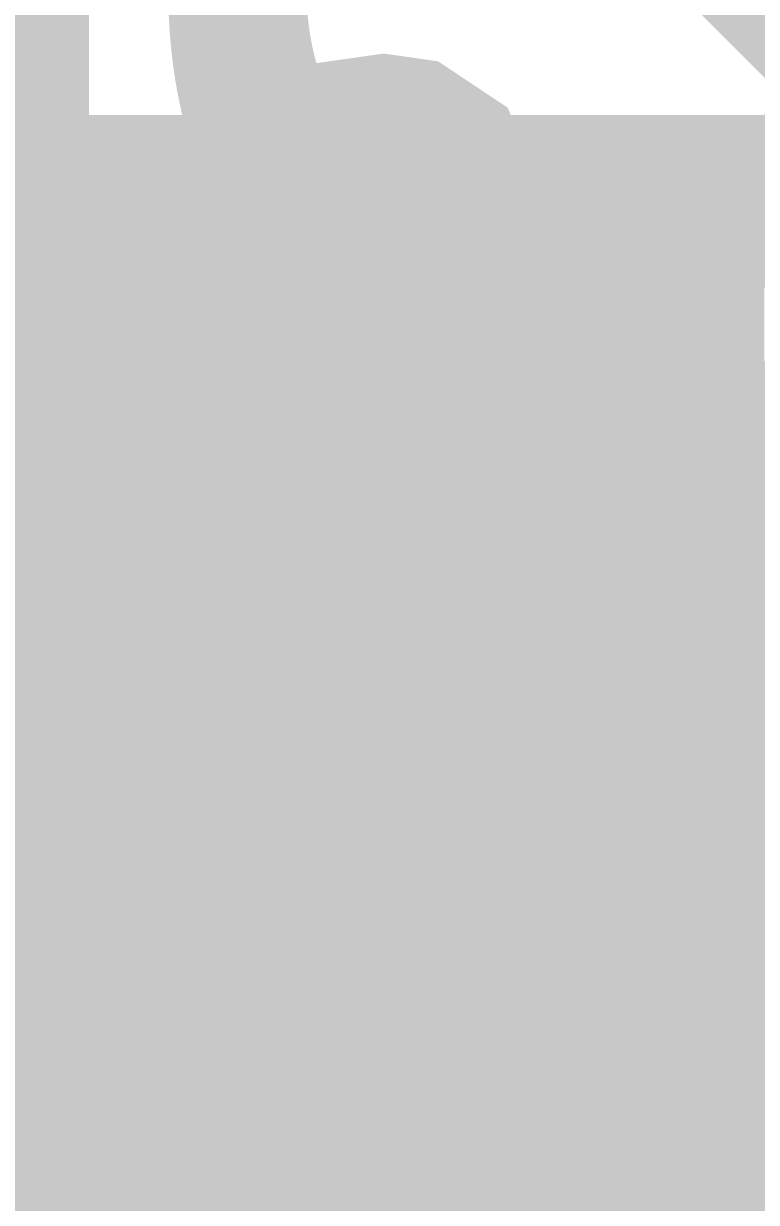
# Model space of a CAD drawing. Extents: x -23 to 289, y -67 to 135.
# Drawn here: x 153.51 to 153.956, y 79.799 to 80.516 of the extents above; entities that cross this region are included whole.
import ezdxf
from ezdxf.enums import TextEntityAlignment as Align

# ---------------------------------------------------------------- set-up
doc = ezdxf.new("R2010")
doc.units = 0
doc.header["$MEASUREMENT"] = 0
for name, color, linetype in [('ASSEMBLY_OUTLINES_TOP', 102, 'CONTINUOUS'), ('ASSEMBLY_PART_NUMBERS_BTM', 191, 'CONTINUOUS'), ('GENERATED_SILKSCREEN_BTM', 255, 'CONTINUOUS'), ('SILKSCREEN_REF_DES_BTM', 211, 'CONTINUOUS'), ('TRACES_LAYER_BOTTOM', 230, 'CONTINUOUS'), ('TRACES_LAYER_TOP', 150, 'CONTINUOUS')]:
    doc.layers.add(name, color=color, linetype=linetype)
doc.styles.add('VERIBEST_GERBER_0', font='txt')

msp = doc.modelspace()

# ---------------------------------------------------------------- linework, layer by layer
at = {"layer": 'ASSEMBLY_OUTLINES_TOP', "const_width": 0.1}
msp.add_lwpolyline([(153.5, 79.6), (153.5, 90.4), (157, 90.4), (157, 79.6)], close=True, dxfattribs=at)
at = {"layer": 'GENERATED_SILKSCREEN_BTM', "const_width": 0.15}
for points in [[(154.2676, 80.4168), (153.834, 79.8848), (153.7404, 79.8848), (153.6396, 80.0096), (153.6396, 80.268), (153.746, 80.3984), (153.7476, 80.404), (153.7468, 80.4088), (153.7444, 80.4144), (153.7396, 80.4176), (153.7348, 80.4208), (153.7292, 80.4216), (153.7236, 80.4208), (153.7196, 80.4168), (153.61, 80.2824), (153.6092, 80.2792), (153.6084, 80.2768), (153.6076, 80.276), (153.6068, 80.2728), (153.6068, 80.0032), (153.6076, 80), (153.6076, 79.9992), (153.6084, 79.9984), (153.6092, 79.996), (153.61, 79.9928)], [(153.61, 79.9928), (153.7196, 79.8584), (153.7236, 79.856), (153.7268, 79.8552), (153.7292, 79.8536), (153.7324, 79.8528), (153.842, 79.8528), (153.8444, 79.8536), (153.85, 79.8552), (153.854, 79.856), (153.8556, 79.8584), (154.2884, 80.3912)]]:
    msp.add_lwpolyline(points, dxfattribs=at)
at = {"layer": 'TRACES_LAYER_BOTTOM', "const_width": 0.25}
msp.add_lwpolyline([(153.75, 78.85), (153.75, 79.675), (152.82109, 80.60392), (152.82109, 81.32891), (152.425, 81.725), (152.425, 82.8)], dxfattribs=at)
at = {"layer": 'TRACES_LAYER_TOP', "const_width": 0.25}
for points in [[(168.9, 87.5), (167.725, 86.325), (167.725, 82.84026), (167.36986, 82.48512), (167.36986, 82.13885), (165.00602, 79.775), (160.61134, 79.775), (160.14101, 80.24534), (154.37475, 80.24534), (150.52009, 84.1), (148.7, 84.1)], [(168.8, 86.3), (168.125, 85.625), (168.125, 82.67457), (167.76986, 82.31943), (167.76986, 81.97316), (165.1717, 79.375), (160.44566, 79.375), (159.97532, 79.84534), (152.75466, 79.84534), (152, 80.6)]]:
    msp.add_lwpolyline(points, dxfattribs=at)

# ---------------------------------------------------------------- texts
at = {"layer": 'ASSEMBLY_PART_NUMBERS_BTM', "style": 'VERIBEST_GERBER_0', "text_generation_flag": 2}
for s, p in [('ERJ-3EKF6200V', (167.75, 81.04)), ('APT2012SRCPRV', (171.25, 80.46))]:
    msp.add_text(s, height=2.032, dxfattribs=at).set_placement(p, align=Align.TOP_LEFT)
at = {"layer": 'SILKSCREEN_REF_DES_BTM', "style": 'VERIBEST_GERBER_0', "text_generation_flag": 2}
msp.add_text('R222', height=0.8, rotation=90, dxfattribs=at).set_placement((153.61, 82.8), align=Align.TOP_LEFT)

doc.saveas('drawing.dxf')
